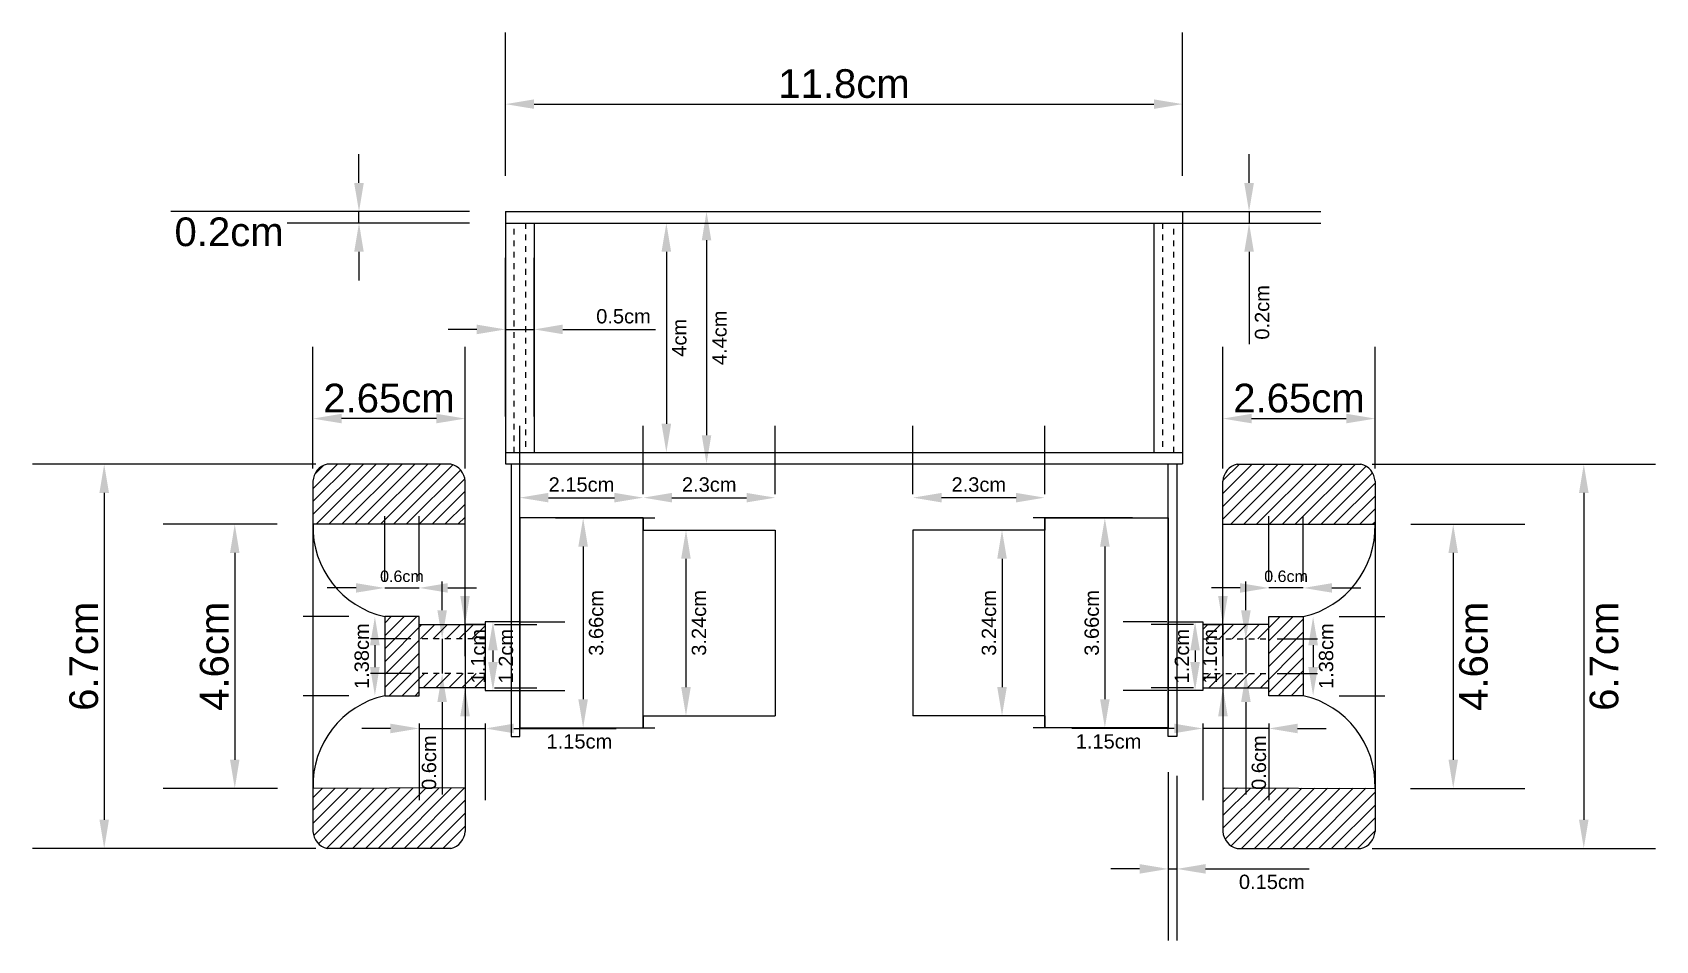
# Model space of a CAD drawing. Header units: millimetres. Extents: x 1801 to 3617, y 1965 to 3961.
# Drawn here: x 1800.99 to 1829.27, y 1978.5 to 1994.34 of the extents above; entities that cross this region are included whole.
import ezdxf

# ---------------------------------------------------------------- set-up
doc = ezdxf.new("R2010")
doc.units = ezdxf.units.MM
doc.header["$LTSCALE"] = 0.005
doc.linetypes.add('ACAD_ISO02W100', pattern=[15, 12, -3])
for name, color, linetype, plot in [('电机', 30, 'Continuous', False), ('车架', 140, 'Continuous', False), ('车轮', 18, 'Continuous', False)]:
    doc.layers.add(name, color=color, linetype=linetype, plot=plot)
doc.styles.get("Standard").update_dxf_attribs({"font": 'arial.ttf'})
doc.dimstyles.new('ISO-25', dxfattribs={"dimtxt": 0.25, "dimasz": 0.5, "dimexe": 1.25, "dimexo": 0.625, "dimgap": 0.1, "dimtad": 2, "dimdsep": 46, "dimtxsty": 'Standard', "dimcen": 2.5, "dimadec": 0, "dimazin": 0, "dimtfac": 1, "dimtmove": 0, "dimatfit": 3, "dimfxl": 1, "dimarcsym": 0})

# ---------------------------------------------------------------- blocks, each defined once
blk = doc.blocks.new('*D1')
at = {"layer": 'Defpoints', "color": 0, "transparency": 16777216}
for p in [(1821.031, 1993.088), (1809.231, 1991.213), (1821.031, 1991.213)]:
    blk.add_point(p, dxfattribs=at)
at = {"layer": '车架', "color": 0, "lineweight": -2, "transparency": 16777216}
for p, q in [((1809.231, 1991.838), (1809.231, 1994.338)), ((1821.031, 1991.838), (1821.031, 1994.338)), ((1809.731, 1993.088), (1820.531, 1993.088))]:
    blk.add_line(p, q, dxfattribs=at)
at = {"layer": '车架', "color": 0, "transparency": 16777216}
for points in [[(1809.731, 1993.171), (1809.731, 1993.005), (1809.231, 1993.088)], [(1820.531, 1993.171), (1820.531, 1993.005), (1821.031, 1993.088)]]:
    blk.add_solid(points, dxfattribs=at)
at = {"layer": '车架', "color": 0, "transparency": 16777216, "insert": (1815.131, 1993.443), "char_height": 0.5, "attachment_point": 5}
blk.add_mtext('11.8cm', dxfattribs=at)
blk = doc.blocks.new('*D2')
at = {"layer": 'Defpoints', "color": 0, "transparency": 16777216}
for p in [(1809.231, 1991.213), (1806.679, 1991.013), (1809.231, 1991.013)]:
    blk.add_point(p, dxfattribs=at)
at = {"layer": '车架', "color": 0, "lineweight": -2, "transparency": 16777216}
for p, q in [((1806.679, 1991.713), (1806.679, 1992.213)), ((1808.606, 1991.213), (1803.401, 1991.213)), ((1806.679, 1991.013), (1806.679, 1991.213)), ((1808.606, 1991.013), (1805.429, 1991.013)), ((1806.679, 1990.513), (1806.679, 1990.013))]:
    blk.add_line(p, q, dxfattribs=at)
at = {"layer": '车架', "color": 0, "transparency": 16777216}
for points in [[(1806.595, 1991.713), (1806.762, 1991.713), (1806.679, 1991.213)], [(1806.595, 1990.513), (1806.762, 1990.513), (1806.679, 1991.013)]]:
    blk.add_solid(points, dxfattribs=at)
at = {"layer": '车架', "color": 0, "transparency": 16777216, "insert": (1804.415, 1990.858), "char_height": 0.5, "attachment_point": 5}
blk.add_mtext('0.2cm', dxfattribs=at)
blk = doc.blocks.new('*D3')
at = {"layer": 'Defpoints', "color": 0, "transparency": 16777216}
for p in [(1808.527, 1987.604), (1805.877, 1986.109), (1808.527, 1986.109)]:
    blk.add_point(p, dxfattribs=at)
at = {"layer": '车轮', "color": 0, "lineweight": -2, "transparency": 16777216}
for p, q in [((1805.877, 1986.734), (1805.877, 1988.854)), ((1808.527, 1986.734), (1808.527, 1988.854)), ((1808.027, 1987.604), (1806.377, 1987.604))]:
    blk.add_line(p, q, dxfattribs=at)
at = {"layer": '车轮', "color": 0, "transparency": 16777216}
for points in [[(1806.377, 1987.688), (1806.377, 1987.521), (1805.877, 1987.604)], [(1808.027, 1987.688), (1808.027, 1987.521), (1808.527, 1987.604)]]:
    blk.add_solid(points, dxfattribs=at)
at = {"layer": '车轮', "color": 0, "transparency": 16777216, "insert": (1807.202, 1987.959), "char_height": 0.5, "attachment_point": 5}
blk.add_mtext('2.65cm', dxfattribs=at)
blk = doc.blocks.new('*D4')
at = {"layer": 'Defpoints', "color": 0, "transparency": 16777216}
for p in [(1805.877, 1985.761), (1804.514, 1981.156), (1805.883, 1981.156)]:
    blk.add_point(p, dxfattribs=at)
at = {"layer": '车轮', "color": 0, "lineweight": -2, "transparency": 16777216}
for p, q in [((1805.252, 1985.761), (1803.264, 1985.761)), ((1804.514, 1985.261), (1804.514, 1981.656)), ((1805.258, 1981.156), (1803.264, 1981.156))]:
    blk.add_line(p, q, dxfattribs=at)
at = {"layer": '车轮', "color": 0, "transparency": 16777216}
for points in [[(1804.431, 1985.261), (1804.597, 1985.261), (1804.514, 1985.761)], [(1804.431, 1981.656), (1804.597, 1981.656), (1804.514, 1981.156)]]:
    blk.add_solid(points, dxfattribs=at)
at = {"layer": '车轮', "color": 0, "transparency": 16777216, "insert": (1804.159, 1983.459), "char_height": 0.5, "attachment_point": 5, "rotation": 90}
blk.add_mtext('4.6cm', dxfattribs=at)
blk = doc.blocks.new('*D5')
at = {"layer": 'Defpoints', "color": 0, "transparency": 16777216}
for p in [(1807.127, 1984.151), (1806.956, 1982.771), (1807.127, 1982.771)]:
    blk.add_point(p, dxfattribs=at)
at = {"layer": '电机', "color": 0, "lineweight": -2, "transparency": 16777216}
for p, q in [((1806.502, 1984.151), (1805.706, 1984.151)), ((1806.956, 1983.651), (1806.956, 1983.271)), ((1806.502, 1982.771), (1805.706, 1982.771))]:
    blk.add_line(p, q, dxfattribs=at)
at = {"layer": '电机', "color": 0, "transparency": 16777216}
for points in [[(1806.872, 1983.651), (1807.039, 1983.651), (1806.956, 1984.151)], [(1806.872, 1983.271), (1807.039, 1983.271), (1806.956, 1982.771)]]:
    blk.add_solid(points, dxfattribs=at)
at = {"layer": '电机', "color": 0, "transparency": 16777216, "insert": (1806.728, 1983.461), "char_height": 0.25, "attachment_point": 5, "rotation": 90}
blk.add_mtext('1.38cm', dxfattribs=at)
blk = doc.blocks.new('*D6')
at = {"layer": 'Defpoints', "color": 0, "transparency": 16777216}
for p in [(1807.727, 1984.651), (1807.127, 1984.151), (1807.727, 1984.151)]:
    blk.add_point(p, dxfattribs=at)
at = {"layer": '电机', "color": 0, "lineweight": -2, "transparency": 16777216}
for p, q in [((1807.127, 1984.776), (1807.127, 1985.901)), ((1807.727, 1984.776), (1807.727, 1985.901)), ((1806.627, 1984.651), (1806.127, 1984.651)), ((1807.127, 1984.651), (1807.727, 1984.651)), ((1808.227, 1984.651), (1808.727, 1984.651))]:
    blk.add_line(p, q, dxfattribs=at)
at = {"layer": '电机', "color": 0, "transparency": 16777216}
for points in [[(1806.627, 1984.734), (1806.627, 1984.568), (1807.127, 1984.651)], [(1808.227, 1984.734), (1808.227, 1984.568), (1807.727, 1984.651)]]:
    blk.add_solid(points, dxfattribs=at)
at = {"layer": '电机', "color": 0, "transparency": 16777216, "insert": (1807.427, 1984.853), "char_height": 0.2, "attachment_point": 5}
blk.add_mtext('0.6cm', dxfattribs=at)
blk = doc.blocks.new('*D7')
at = {"layer": 'Defpoints', "color": 0, "transparency": 16777216}
for p in [(1808.877, 1984.061), (1808.877, 1982.861), (1809.013, 1982.861)]:
    blk.add_point(p, dxfattribs=at)
at = {"layer": '电机', "color": 0, "lineweight": -2, "transparency": 16777216}
for p, q in [((1809.502, 1984.061), (1810.263, 1984.061)), ((1809.013, 1983.561), (1809.013, 1983.361)), ((1809.502, 1982.861), (1810.263, 1982.861))]:
    blk.add_line(p, q, dxfattribs=at)
at = {"layer": '电机', "color": 0, "transparency": 16777216}
for points in [[(1808.93, 1983.561), (1809.096, 1983.561), (1809.013, 1984.061)], [(1808.93, 1983.361), (1809.096, 1983.361), (1809.013, 1982.861)]]:
    blk.add_solid(points, dxfattribs=at)
at = {"layer": '电机', "color": 0, "transparency": 16777216, "insert": (1809.241, 1983.461), "char_height": 0.25, "attachment_point": 5, "rotation": 90}
blk.add_mtext('1.2cm', dxfattribs=at)
blk = doc.blocks.new('*D8')
at = {"layer": 'Defpoints', "color": 0, "transparency": 16777216}
for p in [(1808.206, 1983.761), (1808.128, 1983.161), (1808.206, 1983.161)]:
    blk.add_point(p, dxfattribs=at)
at = {"layer": '电机', "color": 0, "lineweight": -2, "transparency": 16777216}
for p, q in [((1808.128, 1984.261), (1808.128, 1984.761)), ((1807.581, 1983.761), (1806.878, 1983.761)), ((1808.128, 1983.761), (1808.128, 1983.161)), ((1807.581, 1983.161), (1806.878, 1983.161)), ((1808.128, 1982.661), (1808.128, 1981.047))]:
    blk.add_line(p, q, dxfattribs=at)
at = {"layer": '电机', "color": 0, "transparency": 16777216}
for points in [[(1808.045, 1984.261), (1808.211, 1984.261), (1808.128, 1983.761)], [(1808.045, 1982.661), (1808.211, 1982.661), (1808.128, 1983.161)]]:
    blk.add_solid(points, dxfattribs=at)
at = {"layer": '电机', "color": 0, "transparency": 16777216, "insert": (1807.9, 1981.604), "char_height": 0.25, "attachment_point": 5, "rotation": 90}
blk.add_mtext('0.6cm', dxfattribs=at)
blk = doc.blocks.new('*D9')
at = {"layer": 'Defpoints', "color": 0, "transparency": 16777216}
for p in [(1809.481, 1985.871), (1809.481, 1982.211), (1810.585, 1982.211)]:
    blk.add_point(p, dxfattribs=at)
at = {"layer": '电机', "color": 0, "lineweight": -2, "transparency": 16777216}
for p, q in [((1810.106, 1985.871), (1811.835, 1985.871)), ((1810.585, 1985.371), (1810.585, 1982.711)), ((1810.106, 1982.211), (1811.835, 1982.211))]:
    blk.add_line(p, q, dxfattribs=at)
at = {"layer": '电机', "color": 0, "transparency": 16777216}
for points in [[(1810.501, 1985.371), (1810.668, 1985.371), (1810.585, 1985.871)], [(1810.501, 1982.711), (1810.668, 1982.711), (1810.585, 1982.211)]]:
    blk.add_solid(points, dxfattribs=at)
at = {"layer": '电机', "color": 0, "transparency": 16777216, "insert": (1810.812, 1984.041), "char_height": 0.25, "attachment_point": 5, "rotation": 90}
blk.add_mtext('3.66cm', dxfattribs=at)
blk = doc.blocks.new('*D10')
at = {"layer": 'Defpoints', "color": 0, "transparency": 16777216}
for p in [(1811.631, 1986.225), (1809.481, 1985.871), (1811.631, 1985.872)]:
    blk.add_point(p, dxfattribs=at)
at = {"layer": '电机', "color": 0, "lineweight": -2, "transparency": 16777216}
for p, q in [((1809.481, 1986.496), (1809.481, 1987.475)), ((1811.631, 1986.497), (1811.631, 1987.475)), ((1809.981, 1986.225), (1811.131, 1986.225))]:
    blk.add_line(p, q, dxfattribs=at)
at = {"layer": '电机', "color": 0, "transparency": 16777216}
for points in [[(1809.981, 1986.309), (1809.981, 1986.142), (1809.481, 1986.225)], [(1811.131, 1986.309), (1811.131, 1986.142), (1811.631, 1986.225)]]:
    blk.add_solid(points, dxfattribs=at)
at = {"layer": '电机', "color": 0, "transparency": 16777216, "insert": (1810.556, 1986.453), "char_height": 0.25, "attachment_point": 5}
blk.add_mtext('2.15cm', dxfattribs=at)
blk = doc.blocks.new('*D11')
at = {"layer": 'Defpoints', "color": 0, "transparency": 16777216}
for p in [(1811.632, 1985.661), (1811.632, 1982.421), (1812.377, 1982.421)]:
    blk.add_point(p, dxfattribs=at)
at = {"layer": '电机', "color": 0, "lineweight": -2, "transparency": 16777216}
for p, q in [((1812.257, 1985.661), (1813.627, 1985.661)), ((1812.377, 1985.161), (1812.377, 1982.921)), ((1812.257, 1982.421), (1813.627, 1982.421))]:
    blk.add_line(p, q, dxfattribs=at)
at = {"layer": '电机', "color": 0, "transparency": 16777216}
for points in [[(1812.293, 1985.161), (1812.46, 1985.161), (1812.377, 1985.661)], [(1812.293, 1982.921), (1812.46, 1982.921), (1812.377, 1982.421)]]:
    blk.add_solid(points, dxfattribs=at)
at = {"layer": '电机', "color": 0, "transparency": 16777216, "insert": (1812.604, 1984.041), "char_height": 0.25, "attachment_point": 5, "rotation": 90}
blk.add_mtext('3.24cm', dxfattribs=at)
blk = doc.blocks.new('*D12')
at = {"layer": 'Defpoints', "color": 0, "transparency": 16777216}
for p in [(1813.932, 1986.225), (1811.632, 1985.661), (1813.932, 1985.661)]:
    blk.add_point(p, dxfattribs=at)
at = {"layer": '电机', "color": 0, "lineweight": -2, "transparency": 16777216}
for p, q in [((1811.632, 1986.286), (1811.632, 1987.475)), ((1813.932, 1986.286), (1813.932, 1987.475)), ((1812.132, 1986.225), (1813.432, 1986.225))]:
    blk.add_line(p, q, dxfattribs=at)
at = {"layer": '电机', "color": 0, "transparency": 16777216}
for points in [[(1812.132, 1986.308), (1812.132, 1986.142), (1811.632, 1986.225)], [(1813.432, 1986.308), (1813.432, 1986.142), (1813.932, 1986.225)]]:
    blk.add_solid(points, dxfattribs=at)
at = {"layer": '电机', "color": 0, "transparency": 16777216, "insert": (1812.782, 1986.453), "char_height": 0.25, "attachment_point": 5}
blk.add_mtext('2.3cm', dxfattribs=at)
blk = doc.blocks.new('*D13')
at = {"layer": 'Defpoints', "color": 0, "transparency": 16777216}
for p in [(1821.734, 1987.604), (1821.734, 1986.109), (1824.384, 1986.109)]:
    blk.add_point(p, dxfattribs=at)
at = {"layer": '车轮', "color": 0, "lineweight": -2, "transparency": 16777216}
for p, q in [((1821.734, 1986.734), (1821.734, 1988.854)), ((1824.384, 1986.734), (1824.384, 1988.854)), ((1822.234, 1987.604), (1823.884, 1987.604))]:
    blk.add_line(p, q, dxfattribs=at)
at = {"layer": '车轮', "color": 0, "transparency": 16777216}
for points in [[(1822.234, 1987.688), (1822.234, 1987.521), (1821.734, 1987.604)], [(1823.884, 1987.688), (1823.884, 1987.521), (1824.384, 1987.604)]]:
    blk.add_solid(points, dxfattribs=at)
at = {"layer": '车轮', "color": 0, "transparency": 16777216, "insert": (1823.059, 1987.959), "char_height": 0.5, "attachment_point": 5}
blk.add_mtext('2.65cm', dxfattribs=at)
blk = doc.blocks.new('*D14')
at = {"layer": 'Defpoints', "color": 0, "transparency": 16777216}
for p in [(1824.384, 1985.761), (1824.378, 1981.156), (1825.747, 1981.156)]:
    blk.add_point(p, dxfattribs=at)
at = {"layer": '车轮', "color": 0, "lineweight": -2, "transparency": 16777216}
for p, q in [((1825.009, 1985.761), (1826.997, 1985.761)), ((1825.747, 1985.261), (1825.747, 1981.656)), ((1825.003, 1981.156), (1826.997, 1981.156))]:
    blk.add_line(p, q, dxfattribs=at)
at = {"layer": '车轮', "color": 0, "transparency": 16777216}
for points in [[(1825.664, 1985.261), (1825.83, 1985.261), (1825.747, 1985.761)], [(1825.664, 1981.656), (1825.83, 1981.656), (1825.747, 1981.156)]]:
    blk.add_solid(points, dxfattribs=at)
at = {"layer": '车轮', "color": 0, "transparency": 16777216, "insert": (1826.102, 1983.459), "char_height": 0.5, "attachment_point": 5, "rotation": 90}
blk.add_mtext('4.6cm', dxfattribs=at)
blk = doc.blocks.new('*D15')
at = {"layer": 'Defpoints', "color": 0, "transparency": 16777216}
for p in [(1823.71, 1986.809), (1823.71, 1980.109), (1828.022, 1980.109)]:
    blk.add_point(p, dxfattribs=at)
at = {"layer": '车轮', "color": 0, "lineweight": -2, "transparency": 16777216}
for p, q in [((1824.335, 1986.809), (1829.272, 1986.809)), ((1828.022, 1986.309), (1828.022, 1980.609)), ((1824.335, 1980.109), (1829.272, 1980.109))]:
    blk.add_line(p, q, dxfattribs=at)
at = {"layer": '车轮', "color": 0, "transparency": 16777216}
for points in [[(1827.939, 1986.309), (1828.105, 1986.309), (1828.022, 1986.809)], [(1827.939, 1980.609), (1828.105, 1980.609), (1828.022, 1980.109)]]:
    blk.add_solid(points, dxfattribs=at)
at = {"layer": '车轮', "color": 0, "transparency": 16777216, "insert": (1828.377, 1983.459), "char_height": 0.5, "attachment_point": 5, "rotation": 90}
blk.add_mtext('6.7cm', dxfattribs=at)
blk = doc.blocks.new('*D16')
at = {"layer": 'Defpoints', "color": 0, "transparency": 16777216}
for p in [(1823.134, 1984.151), (1823.134, 1982.771), (1823.305, 1982.771)]:
    blk.add_point(p, dxfattribs=at)
at = {"layer": '电机', "color": 0, "lineweight": -2, "transparency": 16777216}
for p, q in [((1823.759, 1984.151), (1824.555, 1984.151)), ((1823.305, 1983.651), (1823.305, 1983.271)), ((1823.759, 1982.771), (1824.555, 1982.771))]:
    blk.add_line(p, q, dxfattribs=at)
at = {"layer": '电机', "color": 0, "transparency": 16777216}
for points in [[(1823.222, 1983.651), (1823.389, 1983.651), (1823.305, 1984.151)], [(1823.222, 1983.271), (1823.389, 1983.271), (1823.305, 1982.771)]]:
    blk.add_solid(points, dxfattribs=at)
at = {"layer": '电机', "color": 0, "transparency": 16777216, "insert": (1823.533, 1983.461), "char_height": 0.25, "attachment_point": 5, "rotation": 90}
blk.add_mtext('1.38cm', dxfattribs=at)
blk = doc.blocks.new('*D17')
at = {"layer": 'Defpoints', "color": 0, "transparency": 16777216}
for p in [(1822.534, 1984.651), (1822.534, 1984.151), (1823.134, 1984.151)]:
    blk.add_point(p, dxfattribs=at)
at = {"layer": '电机', "color": 0, "lineweight": -2, "transparency": 16777216}
for p, q in [((1822.534, 1984.776), (1822.534, 1985.901)), ((1823.134, 1984.776), (1823.134, 1985.901)), ((1822.034, 1984.651), (1821.534, 1984.651)), ((1823.134, 1984.651), (1822.534, 1984.651)), ((1823.634, 1984.651), (1824.134, 1984.651))]:
    blk.add_line(p, q, dxfattribs=at)
at = {"layer": '电机', "color": 0, "transparency": 16777216}
for points in [[(1822.034, 1984.734), (1822.034, 1984.568), (1822.534, 1984.651)], [(1823.634, 1984.734), (1823.634, 1984.568), (1823.134, 1984.651)]]:
    blk.add_solid(points, dxfattribs=at)
at = {"layer": '电机', "color": 0, "transparency": 16777216, "insert": (1822.834, 1984.853), "char_height": 0.2, "attachment_point": 5}
blk.add_mtext('0.6cm', dxfattribs=at)
blk = doc.blocks.new('*D18')
at = {"layer": 'Defpoints', "color": 0, "transparency": 16777216}
for p in [(1821.384, 1984.061), (1821.248, 1982.861), (1821.384, 1982.861)]:
    blk.add_point(p, dxfattribs=at)
at = {"layer": '电机', "color": 0, "lineweight": -2, "transparency": 16777216}
for p, q in [((1820.759, 1984.061), (1819.998, 1984.061)), ((1821.248, 1983.561), (1821.248, 1983.361)), ((1820.759, 1982.861), (1819.998, 1982.861))]:
    blk.add_line(p, q, dxfattribs=at)
at = {"layer": '电机', "color": 0, "transparency": 16777216}
for points in [[(1821.165, 1983.561), (1821.331, 1983.561), (1821.248, 1984.061)], [(1821.165, 1983.361), (1821.331, 1983.361), (1821.248, 1982.861)]]:
    blk.add_solid(points, dxfattribs=at)
at = {"layer": '电机', "color": 0, "transparency": 16777216, "insert": (1821.02, 1983.461), "char_height": 0.25, "attachment_point": 5, "rotation": 90}
blk.add_mtext('1.2cm', dxfattribs=at)
blk = doc.blocks.new('*D19')
at = {"layer": 'Defpoints', "color": 0, "transparency": 16777216}
for p in [(1822.055, 1983.761), (1822.055, 1983.161), (1822.133, 1983.161)]:
    blk.add_point(p, dxfattribs=at)
at = {"layer": '电机', "color": 0, "lineweight": -2, "transparency": 16777216}
for p, q in [((1822.133, 1984.261), (1822.133, 1984.761)), ((1822.133, 1983.761), (1822.133, 1983.161)), ((1822.68, 1983.761), (1823.383, 1983.761)), ((1822.68, 1983.161), (1823.383, 1983.161)), ((1822.133, 1982.661), (1822.133, 1981.047))]:
    blk.add_line(p, q, dxfattribs=at)
at = {"layer": '电机', "color": 0, "transparency": 16777216}
for points in [[(1822.05, 1984.261), (1822.217, 1984.261), (1822.133, 1983.761)], [(1822.05, 1982.661), (1822.217, 1982.661), (1822.133, 1983.161)]]:
    blk.add_solid(points, dxfattribs=at)
at = {"layer": '电机', "color": 0, "transparency": 16777216, "insert": (1822.361, 1981.604), "char_height": 0.25, "attachment_point": 5, "rotation": 90}
blk.add_mtext('0.6cm', dxfattribs=at)
blk = doc.blocks.new('*D20')
at = {"layer": 'Defpoints', "color": 0, "transparency": 16777216}
for p in [(1820.781, 1985.871), (1819.676, 1982.211), (1820.781, 1982.211)]:
    blk.add_point(p, dxfattribs=at)
at = {"layer": '电机', "color": 0, "lineweight": -2, "transparency": 16777216}
for p, q in [((1820.156, 1985.871), (1818.426, 1985.871)), ((1819.676, 1985.371), (1819.676, 1982.711)), ((1820.156, 1982.211), (1818.426, 1982.211))]:
    blk.add_line(p, q, dxfattribs=at)
at = {"layer": '电机', "color": 0, "transparency": 16777216}
for points in [[(1819.593, 1985.371), (1819.76, 1985.371), (1819.676, 1985.871)], [(1819.593, 1982.711), (1819.76, 1982.711), (1819.676, 1982.211)]]:
    blk.add_solid(points, dxfattribs=at)
at = {"layer": '电机', "color": 0, "transparency": 16777216, "insert": (1819.449, 1984.041), "char_height": 0.25, "attachment_point": 5, "rotation": 90}
blk.add_mtext('3.66cm', dxfattribs=at)
blk = doc.blocks.new('*D21')
at = {"layer": 'Defpoints', "color": 0, "transparency": 16777216}
for p in [(1818.63, 1985.661), (1817.884, 1982.421), (1818.63, 1982.421)]:
    blk.add_point(p, dxfattribs=at)
at = {"layer": '电机', "color": 0, "lineweight": -2, "transparency": 16777216}
for p, q in [((1818.005, 1985.661), (1816.634, 1985.661)), ((1817.884, 1985.161), (1817.884, 1982.921)), ((1818.005, 1982.421), (1816.634, 1982.421))]:
    blk.add_line(p, q, dxfattribs=at)
at = {"layer": '电机', "color": 0, "transparency": 16777216}
for points in [[(1817.801, 1985.161), (1817.968, 1985.161), (1817.884, 1985.661)], [(1817.801, 1982.921), (1817.968, 1982.921), (1817.884, 1982.421)]]:
    blk.add_solid(points, dxfattribs=at)
at = {"layer": '电机', "color": 0, "transparency": 16777216, "insert": (1817.657, 1984.041), "char_height": 0.25, "attachment_point": 5, "rotation": 90}
blk.add_mtext('3.24cm', dxfattribs=at)
blk = doc.blocks.new('*D22')
at = {"layer": 'Defpoints', "color": 0, "transparency": 16777216}
for p in [(1816.33, 1986.225), (1816.33, 1985.661), (1818.63, 1985.661)]:
    blk.add_point(p, dxfattribs=at)
at = {"layer": '电机', "color": 0, "lineweight": -2, "transparency": 16777216}
for p, q in [((1816.33, 1986.286), (1816.33, 1987.475)), ((1818.63, 1986.286), (1818.63, 1987.475)), ((1818.13, 1986.225), (1816.83, 1986.225))]:
    blk.add_line(p, q, dxfattribs=at)
at = {"layer": '电机', "color": 0, "transparency": 16777216}
for points in [[(1816.83, 1986.308), (1816.83, 1986.142), (1816.33, 1986.225)], [(1818.13, 1986.308), (1818.13, 1986.142), (1818.63, 1986.225)]]:
    blk.add_solid(points, dxfattribs=at)
at = {"layer": '电机', "color": 0, "transparency": 16777216, "insert": (1817.48, 1986.453), "char_height": 0.25, "attachment_point": 5}
blk.add_mtext('2.3cm', dxfattribs=at)
blk = doc.blocks.new('*D23')
at = {"layer": 'Defpoints', "color": 0, "transparency": 16777216}
for p in [(1806.551, 1986.809), (1802.239, 1980.109), (1806.551, 1980.109)]:
    blk.add_point(p, dxfattribs=at)
at = {"layer": '车轮', "color": 0, "lineweight": -2, "transparency": 16777216}
for p, q in [((1805.926, 1986.809), (1800.989, 1986.809)), ((1802.239, 1986.309), (1802.239, 1980.609)), ((1805.926, 1980.109), (1800.989, 1980.109))]:
    blk.add_line(p, q, dxfattribs=at)
at = {"layer": '车轮', "color": 0, "transparency": 16777216}
for points in [[(1802.156, 1986.309), (1802.322, 1986.309), (1802.239, 1986.809)], [(1802.156, 1980.609), (1802.322, 1980.609), (1802.239, 1980.109)]]:
    blk.add_solid(points, dxfattribs=at)
at = {"layer": '车轮', "color": 0, "transparency": 16777216, "insert": (1801.884, 1983.459), "char_height": 0.5, "attachment_point": 5, "rotation": 90}
blk.add_mtext('6.7cm', dxfattribs=at)
blk = doc.blocks.new('*D29')
at = {"layer": 'Defpoints', "color": 0, "transparency": 16777216}
for p in [(1809.73, 1989.159), (1809.231, 1987.013), (1809.73, 1987.013)]:
    blk.add_point(p, dxfattribs=at)
at = {"layer": '车架', "color": 0, "lineweight": -2, "transparency": 16777216}
for p, q in [((1809.231, 1987.638), (1809.231, 1990.409)), ((1809.73, 1987.638), (1809.73, 1990.409)), ((1808.731, 1989.159), (1808.231, 1989.159)), ((1809.231, 1989.159), (1809.73, 1989.159)), ((1810.23, 1989.159), (1811.845, 1989.159))]:
    blk.add_line(p, q, dxfattribs=at)
at = {"layer": '车架', "color": 0, "transparency": 16777216}
for points in [[(1808.731, 1989.243), (1808.731, 1989.076), (1809.231, 1989.159)], [(1810.23, 1989.243), (1810.23, 1989.076), (1809.73, 1989.159)]]:
    blk.add_solid(points, dxfattribs=at)
at = {"layer": '车架', "color": 0, "transparency": 16777216, "insert": (1811.288, 1989.387), "char_height": 0.25, "attachment_point": 5}
blk.add_mtext('0.5cm', dxfattribs=at)
blk = doc.blocks.new('*D30')
at = {"layer": 'Defpoints', "color": 0, "transparency": 16777216}
for p in [(1815.74, 1991.213), (1815.74, 1991.013), (1822.189, 1991.013)]:
    blk.add_point(p, dxfattribs=at)
at = {"layer": '车架', "color": 0, "lineweight": -2, "transparency": 16777216}
for p, q in [((1822.189, 1991.713), (1822.189, 1992.213)), ((1816.365, 1991.213), (1823.439, 1991.213)), ((1822.189, 1991.213), (1822.189, 1991.013)), ((1816.365, 1991.013), (1823.439, 1991.013)), ((1822.189, 1990.513), (1822.189, 1988.899))]:
    blk.add_line(p, q, dxfattribs=at)
at = {"layer": '车架', "color": 0, "transparency": 16777216}
for points in [[(1822.106, 1991.713), (1822.273, 1991.713), (1822.189, 1991.213)], [(1822.106, 1990.513), (1822.273, 1990.513), (1822.189, 1991.013)]]:
    blk.add_solid(points, dxfattribs=at)
at = {"layer": '车架', "color": 0, "transparency": 16777216, "insert": (1822.417, 1989.456), "char_height": 0.25, "attachment_point": 5, "rotation": 90}
blk.add_mtext('0.2cm', dxfattribs=at)
blk = doc.blocks.new('*D31')
at = {"layer": 'Defpoints', "color": 0, "transparency": 16777216}
for p in [(1820.781, 1982.061), (1820.931, 1981.999), (1820.931, 1979.751)]:
    blk.add_point(p, dxfattribs=at)
at = {"layer": '车架', "color": 0, "lineweight": -2, "transparency": 16777216}
for p, q in [((1820.781, 1981.436), (1820.781, 1978.501)), ((1820.931, 1981.374), (1820.931, 1978.501)), ((1820.281, 1979.751), (1819.781, 1979.751)), ((1820.781, 1979.751), (1820.931, 1979.751)), ((1821.431, 1979.751), (1823.239, 1979.751))]:
    blk.add_line(p, q, dxfattribs=at)
at = {"layer": '车架', "color": 0, "transparency": 16777216}
for points in [[(1820.281, 1979.835), (1820.281, 1979.668), (1820.781, 1979.751)], [(1821.431, 1979.835), (1821.431, 1979.668), (1820.931, 1979.751)]]:
    blk.add_solid(points, dxfattribs=at)
at = {"layer": '车架', "color": 0, "transparency": 16777216, "insert": (1822.585, 1979.524), "char_height": 0.25, "attachment_point": 5}
blk.add_mtext('0.15cm', dxfattribs=at)
blk = doc.blocks.new('*D32')
at = {"layer": 'Defpoints', "color": 0, "transparency": 16777216}
for p in [(1807.727, 1982.911), (1808.877, 1982.911), (1808.877, 1982.2)]:
    blk.add_point(p, dxfattribs=at)
at = {"layer": '电机', "color": 0, "lineweight": -2, "transparency": 16777216}
for p, q in [((1807.227, 1982.2), (1806.727, 1982.2)), ((1807.727, 1982.286), (1807.727, 1980.95)), ((1807.727, 1982.2), (1808.877, 1982.2)), ((1808.877, 1982.286), (1808.877, 1980.95)), ((1809.377, 1982.2), (1811.162, 1982.2))]:
    blk.add_line(p, q, dxfattribs=at)
at = {"layer": '电机', "color": 0, "transparency": 16777216}
for points in [[(1807.227, 1982.284), (1807.227, 1982.117), (1807.727, 1982.2)], [(1809.377, 1982.284), (1809.377, 1982.117), (1808.877, 1982.2)]]:
    blk.add_solid(points, dxfattribs=at)
at = {"layer": '电机', "color": 0, "transparency": 16777216, "insert": (1810.52, 1981.973), "char_height": 0.25, "attachment_point": 5}
blk.add_mtext('1.15cm', dxfattribs=at)
blk = doc.blocks.new('*D33')
at = {"layer": 'Defpoints', "color": 0, "transparency": 16777216}
for p in [(1821.384, 1982.911), (1822.534, 1982.911), (1821.384, 1982.2)]:
    blk.add_point(p, dxfattribs=at)
at = {"layer": '电机', "color": 0, "lineweight": -2, "transparency": 16777216}
for p, q in [((1820.884, 1982.2), (1819.099, 1982.2)), ((1821.384, 1982.286), (1821.384, 1980.95)), ((1822.534, 1982.2), (1821.384, 1982.2)), ((1822.534, 1982.286), (1822.534, 1980.95)), ((1823.034, 1982.2), (1823.534, 1982.2))]:
    blk.add_line(p, q, dxfattribs=at)
at = {"layer": '电机', "color": 0, "transparency": 16777216}
for points in [[(1820.884, 1982.284), (1820.884, 1982.117), (1821.384, 1982.2)], [(1823.034, 1982.284), (1823.034, 1982.117), (1822.534, 1982.2)]]:
    blk.add_solid(points, dxfattribs=at)
at = {"layer": '电机', "color": 0, "transparency": 16777216, "insert": (1819.741, 1981.973), "char_height": 0.25, "attachment_point": 5}
blk.add_mtext('1.15cm', dxfattribs=at)
blk = doc.blocks.new('*D34')
at = {"layer": 'Defpoints', "color": 0, "transparency": 16777216}
for p in [(1821.848, 1984.011), (1821.734, 1982.911), (1821.848, 1982.911)]:
    blk.add_point(p, dxfattribs=at)
at = {"layer": '电机', "color": 0, "lineweight": -2, "transparency": 16777216}
for p, q in [((1821.734, 1984.511), (1821.734, 1985.011)), ((1821.223, 1984.011), (1820.484, 1984.011)), ((1821.734, 1984.011), (1821.734, 1982.911)), ((1821.223, 1982.911), (1820.484, 1982.911)), ((1821.734, 1982.411), (1821.734, 1981.911))]:
    blk.add_line(p, q, dxfattribs=at)
at = {"layer": '电机', "color": 0, "transparency": 16777216}
for points in [[(1821.65, 1984.511), (1821.817, 1984.511), (1821.734, 1984.011)], [(1821.65, 1982.411), (1821.817, 1982.411), (1821.734, 1982.911)]]:
    blk.add_solid(points, dxfattribs=at)
at = {"layer": '电机', "color": 0, "transparency": 16777216, "insert": (1821.506, 1983.461), "char_height": 0.25, "attachment_point": 5, "rotation": 90}
blk.add_mtext('1.1cm', dxfattribs=at)
blk = doc.blocks.new('*D35')
at = {"layer": 'Defpoints', "color": 0, "transparency": 16777216}
for p in [(1808.413, 1984.011), (1808.413, 1982.911), (1808.527, 1982.911)]:
    blk.add_point(p, dxfattribs=at)
at = {"layer": '电机', "color": 0, "lineweight": -2, "transparency": 16777216}
for p, q in [((1808.527, 1984.511), (1808.527, 1985.011)), ((1808.527, 1984.011), (1808.527, 1982.911)), ((1809.038, 1984.011), (1809.777, 1984.011)), ((1809.038, 1982.911), (1809.777, 1982.911)), ((1808.527, 1982.411), (1808.527, 1981.911))]:
    blk.add_line(p, q, dxfattribs=at)
at = {"layer": '电机', "color": 0, "transparency": 16777216}
for points in [[(1808.444, 1984.511), (1808.611, 1984.511), (1808.527, 1984.011)], [(1808.444, 1982.411), (1808.611, 1982.411), (1808.527, 1982.911)]]:
    blk.add_solid(points, dxfattribs=at)
at = {"layer": '电机', "color": 0, "transparency": 16777216, "insert": (1808.755, 1983.461), "char_height": 0.25, "attachment_point": 5, "rotation": 90}
blk.add_mtext('1.1cm', dxfattribs=at)
blk = doc.blocks.new('*D61')
at = {"layer": 'Defpoints', "color": 0, "transparency": 16777216}
for p in [(1809.73, 1991.013), (1809.73, 1987.013), (1812.035, 1987.013)]:
    blk.add_point(p, dxfattribs=at)
at = {"layer": '车架', "color": 0, "lineweight": -2, "transparency": 16777216}
for p, q in [((1810.355, 1991.013), (1813.285, 1991.013)), ((1812.035, 1990.513), (1812.035, 1987.513)), ((1810.355, 1987.013), (1813.285, 1987.013))]:
    blk.add_line(p, q, dxfattribs=at)
at = {"layer": '车架', "color": 0, "transparency": 16777216}
for points in [[(1811.951, 1990.513), (1812.118, 1990.513), (1812.035, 1991.013)], [(1811.951, 1987.513), (1812.118, 1987.513), (1812.035, 1987.013)]]:
    blk.add_solid(points, dxfattribs=at)
at = {"layer": '车架', "color": 0, "transparency": 16777216, "insert": (1812.262, 1989.013), "char_height": 0.25, "attachment_point": 5, "rotation": 90}
blk.add_mtext('4cm', dxfattribs=at)
blk = doc.blocks.new('*D62')
at = {"layer": 'Defpoints', "color": 0, "transparency": 16777216}
for p in [(1812.385, 1991.213), (1812.385, 1986.813), (1812.735, 1986.813)]:
    blk.add_point(p, dxfattribs=at)
at = {"layer": '车架', "color": 0, "lineweight": -2, "transparency": 16777216}
for p, q in [((1813.01, 1991.213), (1813.985, 1991.213)), ((1812.735, 1990.713), (1812.735, 1987.313)), ((1813.01, 1986.813), (1813.985, 1986.813))]:
    blk.add_line(p, q, dxfattribs=at)
at = {"layer": '车架', "color": 0, "transparency": 16777216}
for points in [[(1812.652, 1990.713), (1812.818, 1990.713), (1812.735, 1991.213)], [(1812.652, 1987.313), (1812.818, 1987.313), (1812.735, 1986.813)]]:
    blk.add_solid(points, dxfattribs=at)
at = {"layer": '车架', "color": 0, "transparency": 16777216, "insert": (1812.962, 1989.013), "char_height": 0.25, "attachment_point": 5, "rotation": 90}
blk.add_mtext('4.4cm', dxfattribs=at)

msp = doc.modelspace()

# ---------------------------------------------------------------- hatches: boundary and pattern name
at = {"layer": '电机'}
h = msp.add_hatch(dxfattribs=at)
h.set_pattern_fill('ANSI31', color=256, scale=0.05)
h.paths.add_polyline_path([(1807.727, 1984.151), (1807.127, 1984.151), (1807.127, 1982.771), (1807.727, 1982.771), (1807.727, 1982.911), (1807.727, 1984.011)])
h.paths.add_polyline_path([(1808.527, 1984.011), (1808.527, 1984.011), (1807.727, 1984.011), (1807.727, 1983.761), (1808.527, 1983.761)])
h.paths.add_polyline_path([(1808.527, 1983.161), (1807.727, 1983.161), (1807.727, 1982.911), (1808.527, 1982.911)])
h.paths.add_polyline_path([(1808.877, 1983.161), (1808.527, 1983.161), (1808.527, 1982.911), (1808.877, 1982.911)])
h.paths.add_polyline_path([(1808.877, 1984.011), (1808.527, 1984.011), (1808.527, 1983.761), (1808.877, 1983.761)])
h.paths.add_polyline_path([(1823.134, 1984.151), (1822.534, 1984.151), (1822.534, 1983.461), (1822.534, 1982.911), (1822.534, 1982.771), (1823.134, 1982.771)])
h.paths.add_polyline_path([(1822.534, 1984.011), (1821.734, 1984.011), (1821.734, 1983.761), (1822.534, 1983.761)])
h.paths.add_polyline_path([(1822.534, 1983.161), (1821.734, 1983.161), (1821.734, 1982.911), (1822.534, 1982.911)])
h.paths.add_polyline_path([(1821.734, 1983.161), (1821.384, 1983.161), (1821.384, 1982.911), (1821.734, 1982.911)])
h.paths.add_polyline_path([(1821.734, 1984.011), (1821.384, 1984.011), (1821.384, 1983.761), (1821.734, 1983.761)])
h.paths.add_polyline_path([(1822.221, 1982.915), (1822.221, 1983.991), (1821.706, 1983.991), (1821.706, 1982.915)], flags=9)
at = {"layer": '车轮'}
h = msp.add_hatch(dxfattribs=at)
h.set_pattern_fill('ANSI31', color=256, scale=0.05)
h.paths.add_polyline_path([(1808.527, 1986.513, 0.335152), (1808.281, 1986.809), (1806.124, 1986.809, 0.335152), (1805.877, 1986.513), (1805.877, 1985.761), (1808.527, 1985.761)])
h = msp.add_hatch(dxfattribs=at)
h.set_pattern_fill('ANSI31', color=256, scale=0.05)
h.paths.add_polyline_path([(1821.734, 1986.513, -0.335152), (1821.98, 1986.809), (1824.137, 1986.809, -0.335152), (1824.384, 1986.513), (1824.384, 1985.761), (1821.734, 1985.761)])
h = msp.add_hatch(dxfattribs=at)
h.set_pattern_fill('ANSI31', color=256, scale=0.05)
h.paths.add_polyline_path([(1808.527, 1981.163), (1805.877, 1981.156), (1805.877, 1980.405, 0.335152), (1806.124, 1980.109), (1808.281, 1980.109, 0.335152), (1808.527, 1980.405)])
h = msp.add_hatch(dxfattribs=at)
h.set_pattern_fill('ANSI31', color=256, scale=0.05)
h.paths.add_polyline_path([(1821.734, 1981.163), (1824.384, 1981.156), (1824.384, 1980.405, -0.335152), (1824.137, 1980.109), (1821.98, 1980.109, -0.335152), (1821.734, 1980.405)])

# ---------------------------------------------------------------- linework, layer by layer
at = {"layer": '电机'}
for p, q in [((1811.631, 1985.871), (1809.481, 1985.871)), ((1809.481, 1985.871), (1809.481, 1982.211)), ((1811.631, 1982.211), (1811.631, 1985.871)), ((1811.631, 1985.871), (1811.632, 1985.661)), ((1818.63, 1982.211), (1818.63, 1985.871)), ((1818.63, 1985.871), (1820.781, 1985.871)), ((1818.63, 1985.871), (1818.63, 1985.661)), ((1820.781, 1985.871), (1820.781, 1982.211)), ((1820.781, 1985.871), (1820.781, 1982.211)), ((1811.632, 1985.661), (1813.932, 1985.661)), ((1813.932, 1985.661), (1813.932, 1982.421)), ((1818.63, 1985.661), (1816.33, 1985.661)), ((1816.33, 1985.661), (1816.33, 1982.421)), ((1807.727, 1984.151), (1807.127, 1984.151)), ((1807.127, 1984.151), (1807.127, 1982.771)), ((1807.727, 1983.461), (1807.727, 1984.151)), ((1809.481, 1984.041), (1809.481, 1984.341)), ((1822.534, 1983.461), (1822.534, 1984.151)), ((1822.534, 1984.151), (1823.134, 1984.151)), ((1823.134, 1984.151), (1823.134, 1982.771)), ((1807.727, 1982.911), (1807.727, 1984.011)), ((1807.727, 1984.011), (1808.877, 1984.011)), ((1808.877, 1984.011), (1808.527, 1984.011)), ((1809.477, 1984.061), (1808.877, 1984.061)), ((1808.877, 1984.061), (1808.877, 1982.861)), ((1820.784, 1984.061), (1821.384, 1984.061)), ((1821.384, 1984.061), (1821.384, 1982.861)), ((1822.534, 1984.011), (1821.384, 1984.011)), ((1821.384, 1984.011), (1821.734, 1984.011)), ((1822.534, 1982.911), (1822.534, 1984.011)), ((1807.127, 1982.771), (1807.727, 1982.771)), ((1808.877, 1982.911), (1807.727, 1982.911)), ((1807.727, 1982.771), (1807.727, 1982.911)), ((1808.877, 1982.861), (1809.477, 1982.861)), ((1821.384, 1982.861), (1820.784, 1982.861)), ((1821.384, 1982.911), (1822.534, 1982.911)), ((1822.534, 1982.771), (1822.534, 1982.911)), ((1823.134, 1982.771), (1822.534, 1982.771)), ((1811.631, 1982.421), (1811.631, 1982.211)), ((1811.632, 1982.421), (1813.932, 1982.421)), ((1818.63, 1982.421), (1816.33, 1982.421)), ((1818.63, 1982.421), (1818.63, 1982.211)), ((1809.481, 1982.211), (1811.631, 1982.211)), ((1820.78, 1982.211), (1818.63, 1982.211))]:
    msp.add_line(p, q, dxfattribs=at)
at = {"layer": '电机', "linetype": 'ACAD_ISO02W100'}
for p, q in [((1808.877, 1983.761), (1807.725, 1983.761)), ((1821.384, 1983.761), (1822.536, 1983.761)), ((1808.877, 1983.161), (1807.727, 1983.161)), ((1821.384, 1983.161), (1822.534, 1983.161))]:
    msp.add_line(p, q, dxfattribs=at)
at = {"layer": '车架'}
for p, q in [((1809.231, 1991.213), (1821.031, 1991.213)), ((1809.231, 1991.213), (1809.231, 1991.013)), ((1821.031, 1991.213), (1821.031, 1991.013)), ((1809.231, 1991.013), (1821.031, 1991.013)), ((1809.231, 1991.013), (1809.231, 1987.013)), ((1809.73, 1991.013), (1809.73, 1987.013)), ((1820.531, 1991.013), (1820.531, 1987.013)), ((1821.031, 1991.013), (1821.031, 1987.013)), ((1809.231, 1987.013), (1821.031, 1987.013)), ((1809.231, 1987.013), (1809.231, 1986.813)), ((1820.68, 1987.013), (1820.88, 1987.012)), ((1821.031, 1987.013), (1821.031, 1986.813)), ((1809.231, 1986.813), (1821.031, 1986.813)), ((1809.231, 1986.813), (1809.331, 1986.811)), ((1809.331, 1986.811), (1809.331, 1982.061)), ((1809.481, 1982.061), (1809.481, 1986.813)), ((1820.781, 1982.061), (1820.781, 1986.813)), ((1820.931, 1986.811), (1820.931, 1982.061)), ((1809.481, 1982.061), (1809.481, 1982.211)), ((1820.781, 1982.061), (1820.78, 1982.211)), ((1809.331, 1982.061), (1809.481, 1982.061)), ((1820.931, 1982.061), (1820.781, 1982.061))]:
    msp.add_line(p, q, dxfattribs=at)
at = {"layer": '车架', "linetype": 'ACAD_ISO02W100'}
for p, q in [((1809.381, 1987.012), (1809.381, 1991.013)), ((1820.68, 1991.013), (1820.68, 1987.013)), ((1820.88, 1987.012), (1820.88, 1991.013))]:
    msp.add_line(p, q, dxfattribs=at)
at = {"layer": '车架', "linetype": 'ACAD_ISO02W100', "ltscale": 1.5}
msp.add_line((1809.581, 1991.013), (1809.581, 1987.013), dxfattribs=at)
at = {"layer": '车轮'}
for p, q in [((1808.281, 1986.809), (1806.124, 1986.809)), ((1821.98, 1986.809), (1824.137, 1986.809)), ((1805.877, 1986.513), (1805.877, 1980.405)), ((1808.527, 1983.461), (1808.527, 1986.513)), ((1821.734, 1983.461), (1821.734, 1986.513)), ((1824.384, 1986.513), (1824.384, 1980.405)), ((1808.528, 1985.761), (1805.877, 1985.761)), ((1808.527, 1983.461), (1808.528, 1985.761)), ((1821.734, 1983.461), (1821.733, 1985.761)), ((1821.733, 1985.761), (1824.384, 1985.761)), ((1808.527, 1983.459), (1808.527, 1980.405)), ((1821.734, 1983.459), (1821.734, 1980.405)), ((1808.534, 1981.163), (1805.883, 1981.156)), ((1821.727, 1981.163), (1824.378, 1981.156)), ((1808.281, 1980.109), (1806.124, 1980.109)), ((1821.98, 1980.109), (1824.137, 1980.109))]:
    msp.add_line(p, q, dxfattribs=at)
for centre, radius, start, end in [((1806.197, 1986.497), 0.32, 103.1635, 177.2782), ((1808.208, 1986.497), 0.32, 2.7218, 76.8365), ((1822.053, 1986.497), 0.32, 103.1635, 177.2782), ((1824.064, 1986.497), 0.32, 2.7218, 76.8365), ((1807.478, 1985.713), 1.601, 178.2876, 257.3634), ((1822.784, 1985.713), 1.601, 282.6366, 1.7124), ((1807.478, 1981.209), 1.601, 102.6366, 181.7124), ((1822.784, 1981.209), 1.601, 358.2876, 77.3634), ((1806.197, 1980.42), 0.32, 182.7218, 256.8365), ((1808.208, 1980.42), 0.32, 283.1635, 357.2782), ((1822.053, 1980.42), 0.32, 182.7218, 256.8365), ((1824.064, 1980.42), 0.32, 283.1635, 357.2782)]:
    msp.add_arc(centre, radius, start, end, dxfattribs=at)

# ---------------------------------------------------------------- dimensions: what is measured, and where the dimension line sits
at = {"layer": '电机'}
for base, p1, p2, picture, middle in [((1811.631, 1986.225), (1809.481, 1985.871), (1811.631, 1985.872), '*D10', (1810.556, 1986.453)), ((1813.932, 1986.225), (1811.632, 1985.661), (1813.932, 1985.661), '*D12', (1812.782, 1986.453)), ((1808.877, 1982.2), (1807.727, 1982.911), (1808.877, 1982.911), '*D32', (1810.52, 1981.973))]:
    dim = msp.add_linear_dim(base=base, p1=p1, p2=p2, dimstyle='ISO-25', override={"dimpost": 'cm'}, dxfattribs=at)
    dim.commit()
    dim.dimension.update_dxf_attribs({"geometry": picture, "text_midpoint": middle})
for base, p1, p2, angle, picture, middle in [((1816.33, 1986.225), (1818.63, 1985.661), (1816.33, 1985.661), 180, '*D22', (1817.48, 1986.453)), ((1810.585, 1982.211), (1809.481, 1985.871), (1809.481, 1982.211), 90, '*D9', (1810.812, 1984.041)), ((1819.676, 1982.211), (1820.781, 1985.871), (1820.781, 1982.211), 90, '*D20', (1819.449, 1984.041)), ((1812.377, 1982.421), (1811.632, 1985.661), (1811.632, 1982.421), 90, '*D11', (1812.604, 1984.041)), ((1817.884, 1982.421), (1818.63, 1985.661), (1818.63, 1982.421), 90, '*D21', (1817.657, 1984.041)), ((1808.527, 1982.911), (1808.413, 1984.011), (1808.413, 1982.911), 90, '*D35', (1808.755, 1983.461)), ((1821.734, 1982.911), (1821.848, 1984.011), (1821.848, 1982.911), 90, '*D34', (1821.506, 1983.461)), ((1808.128, 1983.161), (1808.206, 1983.761), (1808.206, 1983.161), 90, '*D8', (1807.9, 1981.604)), ((1822.133, 1983.161), (1822.055, 1983.761), (1822.055, 1983.161), 90, '*D19', (1822.361, 1981.604)), ((1809.013, 1982.861), (1808.877, 1984.061), (1808.877, 1982.861), 90, '*D7', (1809.241, 1983.461)), ((1821.248, 1982.861), (1821.384, 1984.061), (1821.384, 1982.861), 90, '*D18', (1821.02, 1983.461)), ((1821.384, 1982.2), (1822.534, 1982.911), (1821.384, 1982.911), 180, '*D33', (1819.741, 1981.973))]:
    dim = msp.add_linear_dim(base=base, p1=p1, p2=p2, angle=angle, dimstyle='ISO-25', override={"dimpost": 'cm'}, dxfattribs=at)
    dim.commit()
    dim.dimension.update_dxf_attribs({"geometry": picture, "text_midpoint": middle})
dim = msp.add_linear_dim(base=(1807.727, 1984.651), p1=(1807.127, 1984.151), p2=(1807.727, 1984.151), dimstyle='ISO-25', override={"dimtxt": 0.2, "dimgap": 0.1, "dimpost": 'cm'}, dxfattribs=at)
dim.commit()
dim.dimension.update_dxf_attribs({"geometry": '*D6', "text_midpoint": (1807.427, 1984.651), "dimtype": 160})
for base, p1, p2, angle, override, picture, middle in [((1822.534, 1984.651), (1823.134, 1984.151), (1822.534, 1984.151), 180, {"dimtxt": 0.2, "dimgap": 0.1, "dimpost": 'cm'}, '*D17', (1822.834, 1984.651)), ((1806.956, 1982.771), (1807.127, 1984.151), (1807.127, 1982.771), 90, {"dimtxt": 0.25, "dimpost": 'cm'}, '*D5', (1806.956, 1983.461)), ((1823.305, 1982.771), (1823.134, 1984.151), (1823.134, 1982.771), 90, {"dimtxt": 0.25, "dimpost": 'cm'}, '*D16', (1823.305, 1983.461))]:
    dim = msp.add_linear_dim(base=base, p1=p1, p2=p2, angle=angle, dimstyle='ISO-25', override=override, dxfattribs=at)
    dim.commit()
    dim.dimension.update_dxf_attribs({"geometry": picture, "text_midpoint": middle, "dimtype": 160})
at = {"layer": '车架'}
for base, p1, p2, override, picture, middle in [((1821.031, 1993.088), (1809.231, 1991.213), (1821.031, 1991.213), {"dimtxt": 0.5, "dimasz": 0.5, "dimdsep": 46, "dimpost": 'cm'}, '*D1', (1815.131, 1993.443)), ((1809.73, 1989.159), (1809.231, 1987.013), (1809.73, 1987.013), {"dimpost": 'cm'}, '*D29', (1811.288, 1989.387))]:
    dim = msp.add_linear_dim(base=base, p1=p1, p2=p2, dimstyle='ISO-25', override=override, dxfattribs=at)
    dim.commit()
    dim.dimension.update_dxf_attribs({"geometry": picture, "text_midpoint": middle})
for base, p1, p2, override, picture, middle in [((1806.679, 1991.013), (1809.231, 1991.213), (1809.231, 1991.013), {"dimtxt": 0.5, "dimasz": 0.5, "dimjust": 3, "dimdsep": 46, "dimpost": 'cm'}, '*D2', (1804.415, 1990.858)), ((1822.189, 1991.013), (1815.74, 1991.213), (1815.74, 1991.013), {"dimpost": 'cm'}, '*D30', (1822.417, 1989.456)), ((1812.735, 1986.813), (1812.385, 1991.213), (1812.385, 1986.813), {"dimpost": 'cm'}, '*D62', (1812.962, 1989.013)), ((1812.035, 1987.013), (1809.73, 1991.013), (1809.73, 1987.013), {"dimpost": 'cm'}, '*D61', (1812.262, 1989.013))]:
    dim = msp.add_linear_dim(base=base, p1=p1, p2=p2, angle=90, dimstyle='ISO-25', override=override, dxfattribs=at)
    dim.commit()
    dim.dimension.update_dxf_attribs({"geometry": picture, "text_midpoint": middle})
dim = msp.add_linear_dim(base=(1820.931, 1979.751), p1=(1820.781, 1982.061), p2=(1820.931, 1981.999), dimstyle='ISO-25', override={"dimpost": 'cm'}, dxfattribs=at)
dim.commit()
dim.dimension.update_dxf_attribs({"geometry": '*D31', "text_midpoint": (1822.585, 1979.751), "dimtype": 160})
at = {"layer": '车轮'}
dim = msp.add_linear_dim(base=(1808.527, 1987.604), p1=(1805.877, 1986.109), p2=(1808.527, 1986.109), dimstyle='ISO-25', override={"dimtxt": 0.5, "dimasz": 0.5, "dimjust": 1, "dimdsep": 46, "dimpost": 'cm'}, dxfattribs=at)
dim.commit()
dim.dimension.update_dxf_attribs({"geometry": '*D3', "text_midpoint": (1807.202, 1987.959)})
for base, p1, p2, angle, override, picture, middle in [((1821.734, 1987.604), (1824.384, 1986.109), (1821.734, 1986.109), 180, {"dimtxt": 0.5, "dimasz": 0.5, "dimjust": 1, "dimdsep": 46, "dimpost": 'cm'}, '*D13', (1823.059, 1987.959)), ((1804.514, 1981.1563), (1805.8773, 1985.7609), (1805.8831, 1981.1563), 90, {"dimtxt": 0.5, "dimasz": 0.5, "dimdsep": 46, "dimpost": 'cm'}, '*D4', (1804.1587, 1983.4586)), ((1825.7471, 1981.1563), (1824.3837, 1985.7609), (1824.378, 1981.1563), 90, {"dimtxt": 0.5, "dimasz": 0.5, "dimdsep": 46, "dimpost": 'cm'}, '*D14', (1826.1023, 1983.4586))]:
    dim = msp.add_linear_dim(base=base, p1=p1, p2=p2, angle=angle, dimstyle='ISO-25', override=override, dxfattribs=at)
    dim.commit()
    dim.dimension.update_dxf_attribs({"geometry": picture, "text_midpoint": middle})
for base, p1, p2, picture, middle in [((1802.239, 1980.109), (1806.551, 1986.809), (1806.551, 1980.109), '*D23', (1802.239, 1983.459)), ((1828.022, 1980.109), (1823.71, 1986.809), (1823.71, 1980.109), '*D15', (1828.022, 1983.459))]:
    dim = msp.add_linear_dim(base=base, p1=p1, p2=p2, angle=90, dimstyle='ISO-25', override={"dimtxt": 0.5, "dimpost": 'cm'}, dxfattribs=at)
    dim.commit()
    dim.dimension.update_dxf_attribs({"geometry": picture, "text_midpoint": middle, "dimtype": 160})

doc.saveas('drawing.dxf')
